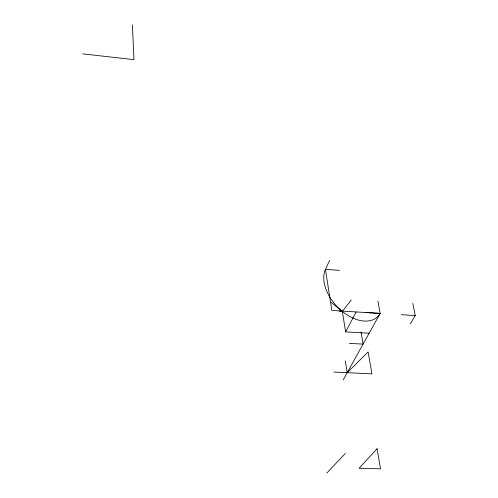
<?xml version="1.0" encoding="UTF-8"?>
<svg xmlns="http://www.w3.org/2000/svg" width="498" height="498" viewBox="0 0 498 498"><rect width="100%" height="100%" fill="white"/><g stroke="black" fill="none" stroke-linecap="round" stroke-linejoin="round"><path stroke-width="0.75" d="M329.601 260.46L325.443 269.368L331.836 310.453L380.167 313.404L377.914 301.141M369.143 333.224L345.637 331.886L356.157 311.922M343.153 379.968L380.167 313.404L365.974 312.526M410.277 323.893L415.264 315.57L412.774 303.388M351.264 300.001L342.313 311.424L345.637 331.886M326.763 473.1L345.27 453.516M333.909 372.043L371.925 373.867L368.134 351.949L347.206 372.685L345.326 360.869M349.353 343.371L363.086 344.118L361.031 332.079M401.295 314.705L415.264 315.57M339.53 270.358L325.443 269.368A35.669 22.398 47 0 0 342.331 311.437A35.675 22.404 47 0 0 380.167 313.404M339.306 311.138L342.313 311.424L331.189 302.379M82.736 53.871L133.974 59.654L132.418 24.9M377.092 448.717L359.058 468.263L380.478 468.83L377.092 448.717"/></g></svg>
